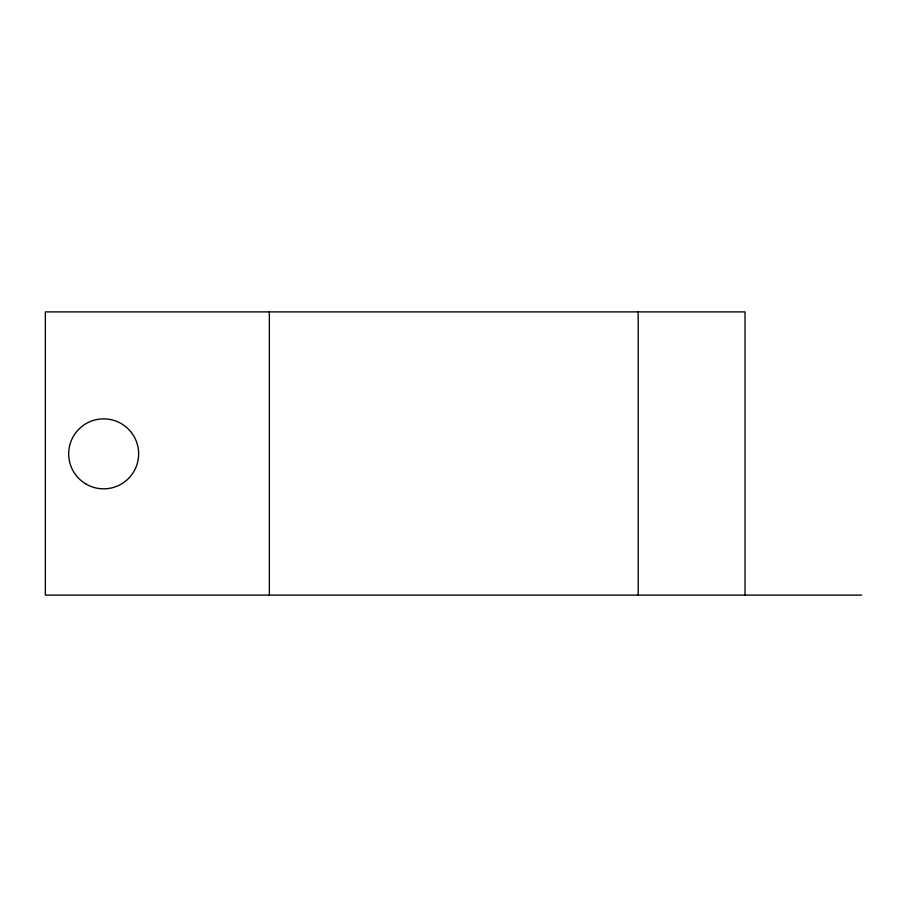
<?xml version="1.0" encoding="UTF-8"?>
<svg xmlns="http://www.w3.org/2000/svg" width="907" height="907" viewBox="0 0 907 907"><rect width="100%" height="100%" fill="white"/><g stroke="black" fill="none" stroke-linecap="round" stroke-linejoin="round"><path stroke-width="1.36" d="M861.65 595.105L45.35 595.105L45.35 311.895L745.032 311.895L745.032 595.105M638.199 311.895L638.199 595.105M269.356 311.895L269.356 595.105M86.165 484.145A34.988 34.988 0 0 0 138.646 453.851A34.988 34.988 0 0 0 86.165 423.558A34.988 34.988 0 0 0 86.165 484.145"/></g></svg>
